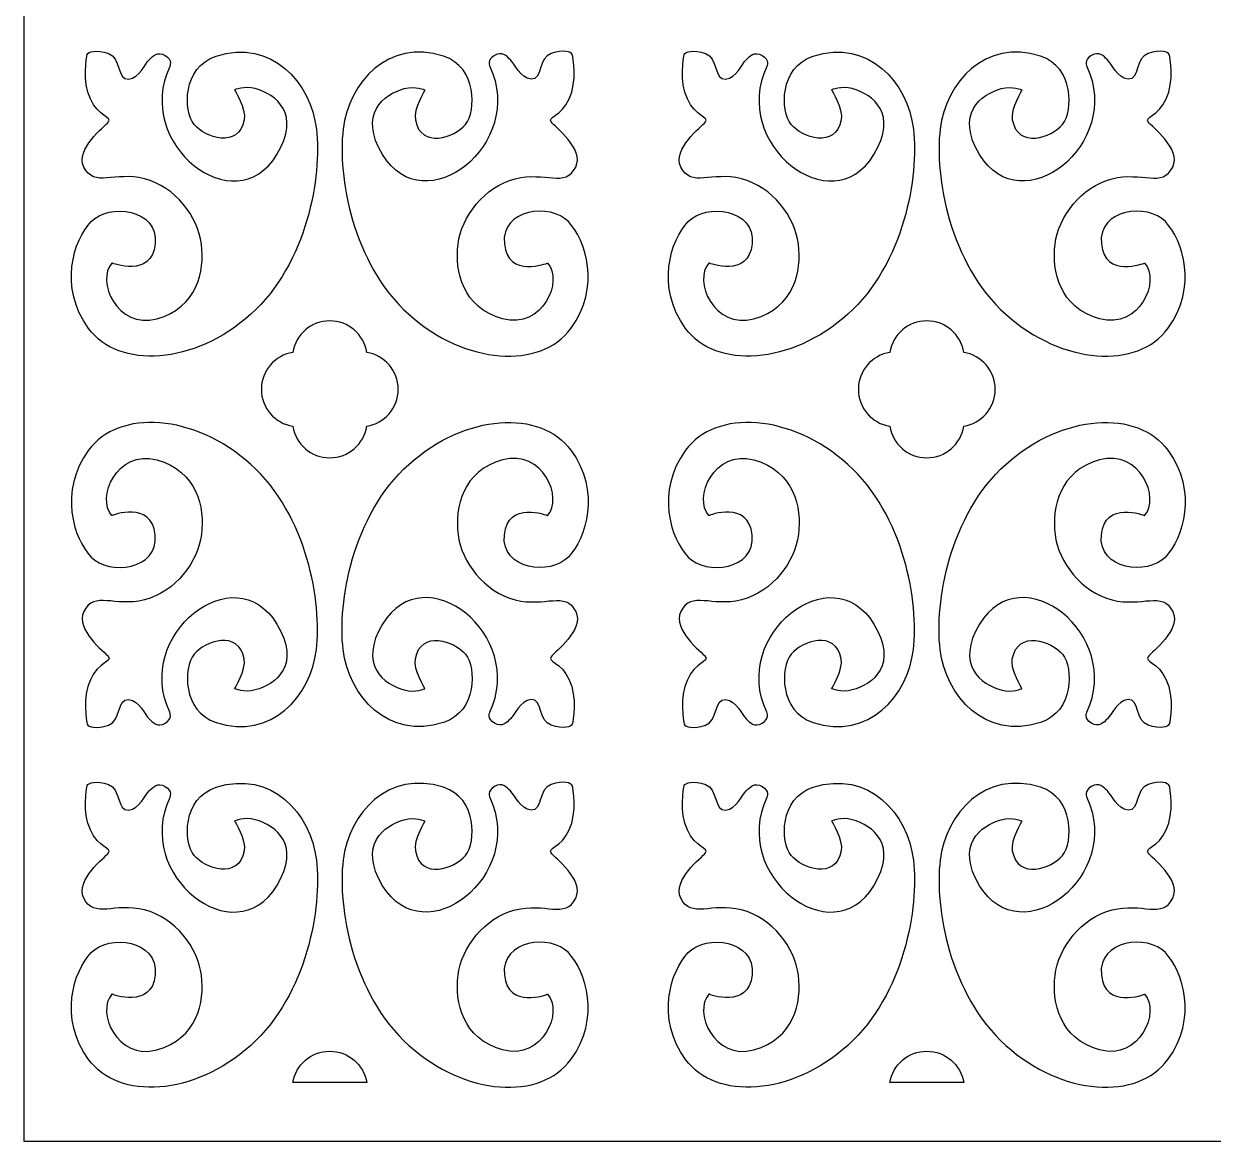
# Model space of a CAD drawing. Header units: centimetres. Extents: x -11.2 to -6.8, y -9 to 9.
# Drawn here: x -11.177 to -8.265, y -9 to -6.264 of the extents above; entities that cross this region are included whole.
import ezdxf

# ---------------------------------------------------------------- set-up
doc = ezdxf.new("R2010")
doc.units = ezdxf.units.CM
doc.header["$MEASUREMENT"] = 0
doc.layers.add('layer 1', color=7, linetype='Continuous')

msp = doc.modelspace()

# ---------------------------------------------------------------- linework, layer by layer
at = {"layer": 'layer 1', "color": 250, "lineweight": 30}
for points, knots in [([(-6.75346, 9.00075), (-6.75346, 9.00075), (-6.75346, -9.00021), (-6.75346, -9.00021), (-6.75346, -9.00021), (-6.75346, -9.00021), (-8.2152, -9.00021), (-8.2152, -9.00021), (-8.2152, -9.00021), (-8.2152, -9.00021), (-8.25354, -9.00021), (-8.25354, -9.00021), (-8.25354, -9.00021), (-8.25354, -9.00021), (-9.67695, -9.00021), (-9.67695, -9.00021), (-9.67695, -9.00021), (-9.67695, -9.00021), (-9.71529, -9.00021), (-9.71529, -9.00021), (-9.71529, -9.00021), (-9.71529, -9.00021), (-11.17704, -9.0002), (-11.17704, -9.0002), (-11.17704, -9.0002), (-11.17704, -9.0002), (-11.17702, 9.00077), (-11.17702, 9.00077), (-11.17702, 9.00077), (-11.17702, 9.00077), (-9.67695, 9.00077), (-9.67695, 9.00077), (-9.67695, 9.00077), (-9.67695, 9.00077), (-9.67695, 9.00075), (-9.67695, 9.00075), (-9.67695, 9.00075), (-9.67695, 9.00075), (-8.25354, 9.00075), (-8.25354, 9.00075), (-8.25354, 9.00075), (-8.25354, 9.00075), (-8.2152, 9.00075), (-8.2152, 9.00075), (-8.2152, 9.00075), (-8.2152, 9.00075), (-6.75346, 9.00075), (-6.75346, 9.00075)], [0, 0, 0, 0, 0.0769231, 0.0769231, 0.0769231, 0.0769231, 0.1538462, 0.1538462, 0.1538462, 0.1538462, 0.2307692, 0.2307692, 0.2307692, 0.2307692, 0.3076923, 0.3076923, 0.3076923, 0.3076923, 0.3846154, 0.3846154, 0.3846154, 0.3846154, 0.4615385, 0.4615385, 0.4615385, 0.4615385, 0.5384615, 0.5384615, 0.5384615, 0.5384615, 0.6153846, 0.6153846, 0.6153846, 0.6153846, 0.6923077, 0.6923077, 0.6923077, 0.6923077, 0.7692308, 0.7692308, 0.7692308, 0.7692308, 0.8461538, 0.8461538, 0.8461538, 0.8461538, 1, 1, 1, 1]), ([(-10.66092, -6.42637), (-10.66092, -6.42637), (-10.63785, -6.41571), (-10.61035, -6.42316), (-10.61035, -6.42316), (-10.55964, -6.4369), (-10.49685, -6.48524), (-10.55732, -6.58469), (-10.55732, -6.58469), (-10.66039, -6.7542), (-10.90895, -6.55827), (-10.81967, -6.36885), (-10.81967, -6.36885), (-10.81967, -6.36885), (-10.81194, -6.35256), (-10.83098, -6.34171), (-10.83098, -6.34171), (-10.85002, -6.33085), (-10.8606, -6.3437), (-10.87014, -6.35257), (-10.87014, -6.35257), (-10.87967, -6.36146), (-10.89341, -6.397), (-10.92096, -6.39998), (-10.92096, -6.39998), (-10.94847, -6.40295), (-10.93895, -6.34668), (-10.96963, -6.33675), (-10.96963, -6.33675), (-11.00034, -6.32691), (-11.01937, -6.33283), (-11.02148, -6.33974), (-11.02148, -6.33974), (-11.02364, -6.34668), (-11.03419, -6.40489), (-11.01406, -6.44834), (-11.01406, -6.44834), (-10.99397, -6.49181), (-10.96011, -6.49277), (-10.96965, -6.50463), (-10.96965, -6.50463), (-10.97915, -6.51651), (-11.05194, -6.57069), (-11.02997, -6.61526), (-11.02997, -6.61526), (-11.00456, -6.66672), (-10.95481, -6.6251), (-10.88178, -6.64388), (-10.88178, -6.64388), (-10.8054, -6.66349), (-10.75054, -6.73666), (-10.74209, -6.80382), (-10.74209, -6.80382), (-10.73362, -6.87098), (-10.75265, -6.95886), (-10.8511, -6.98654), (-10.8511, -6.98654), (-10.94952, -7.01414), (-11.00034, -6.89172), (-10.96115, -6.85026), (-10.96115, -6.85026), (-10.96115, -6.85026), (-10.86377, -6.88877), (-10.85531, -6.80286), (-10.85531, -6.80286), (-10.84687, -6.71693), (-10.96858, -6.70311), (-11.01196, -6.74853), (-11.01196, -6.74853), (-11.05535, -6.79397), (-11.09242, -6.90951), (-11.01834, -7.01019), (-11.01834, -7.01019), (-10.94425, -7.11095), (-10.76007, -7.10007), (-10.62146, -6.97566), (-10.62146, -6.97566), (-10.48279, -6.85122), (-10.44679, -6.63698), (-10.46055, -6.5224), (-10.46055, -6.5224), (-10.47432, -6.40786), (-10.5707, -6.30006), (-10.70611, -6.3437), (-10.70611, -6.3437), (-10.78907, -6.37046), (-10.78652, -6.47799), (-10.76007, -6.51055), (-10.76007, -6.51055), (-10.73362, -6.54314), (-10.65099, -6.57115), (-10.63729, -6.4997), (-10.63729, -6.4997), (-10.63201, -6.47207), (-10.66092, -6.42637), (-10.66092, -6.42637)], [0, 0, 0, 0, 0.04, 0.04, 0.04, 0.04, 0.08, 0.08, 0.08, 0.08, 0.12, 0.12, 0.12, 0.12, 0.16, 0.16, 0.16, 0.16, 0.2, 0.2, 0.2, 0.2, 0.24, 0.24, 0.24, 0.24, 0.28, 0.28, 0.28, 0.28, 0.32, 0.32, 0.32, 0.32, 0.36, 0.36, 0.36, 0.36, 0.4, 0.4, 0.4, 0.4, 0.44, 0.44, 0.44, 0.44, 0.48, 0.48, 0.48, 0.48, 0.52, 0.52, 0.52, 0.52, 0.56, 0.56, 0.56, 0.56, 0.6, 0.6, 0.6, 0.6, 0.64, 0.64, 0.64, 0.64, 0.68, 0.68, 0.68, 0.68, 0.72, 0.72, 0.72, 0.72, 0.76, 0.76, 0.76, 0.76, 0.8, 0.8, 0.8, 0.8, 0.84, 0.84, 0.84, 0.84, 0.88, 0.88, 0.88, 0.88, 0.92, 0.92, 0.92, 0.92, 1, 1, 1, 1]), ([(-10.19476, -6.42637), (-10.19476, -6.42637), (-10.2178, -6.41571), (-10.24532, -6.42316), (-10.24532, -6.42316), (-10.29602, -6.4369), (-10.35882, -6.48521), (-10.29834, -6.58469), (-10.29834, -6.58469), (-10.19526, -6.7542), (-9.94671, -6.55827), (-10.03601, -6.36885), (-10.03601, -6.36885), (-10.03601, -6.36885), (-10.04368, -6.35256), (-10.02465, -6.34171), (-10.02465, -6.34171), (-10.00561, -6.33085), (-9.995, -6.3437), (-9.98552, -6.35256), (-9.98552, -6.35256), (-9.97596, -6.36146), (-9.96222, -6.397), (-9.9347, -6.39998), (-9.9347, -6.39998), (-9.90717, -6.40295), (-9.91672, -6.34668), (-9.88603, -6.33675), (-9.88603, -6.33675), (-9.85531, -6.32691), (-9.8363, -6.33283), (-9.83416, -6.33974), (-9.83416, -6.33974), (-9.83206, -6.34668), (-9.82148, -6.40489), (-9.84157, -6.44834), (-9.84157, -6.44834), (-9.86167, -6.49181), (-9.89557, -6.49277), (-9.88603, -6.50463), (-9.88603, -6.50463), (-9.87648, -6.51651), (-9.80372, -6.57068), (-9.82569, -6.61526), (-9.82569, -6.61526), (-9.85108, -6.66672), (-9.90084, -6.6251), (-9.97385, -6.64388), (-9.97385, -6.64388), (-10.05022, -6.66349), (-10.10511, -6.73666), (-10.11358, -6.80382), (-10.11358, -6.80382), (-10.12202, -6.87098), (-10.10298, -6.95886), (-10.00453, -6.98652), (-10.00453, -6.98652), (-9.90614, -7.01414), (-9.85531, -6.89172), (-9.89447, -6.85026), (-9.89447, -6.85026), (-9.89447, -6.85026), (-9.99184, -6.88877), (-10.00033, -6.80286), (-10.00033, -6.80286), (-10.00879, -6.7169), (-9.88709, -6.70311), (-9.8437, -6.74853), (-9.8437, -6.74853), (-9.80029, -6.79397), (-9.76323, -6.90951), (-9.83734, -7.01019), (-9.83734, -7.01019), (-9.91142, -7.11095), (-10.09559, -7.10007), (-10.23424, -6.97566), (-10.23424, -6.97566), (-10.37287, -6.85122), (-10.40886, -6.63698), (-10.39511, -6.5224), (-10.39511, -6.5224), (-10.38133, -6.40786), (-10.28498, -6.30006), (-10.14957, -6.3437), (-10.14957, -6.3437), (-10.06655, -6.37046), (-10.06913, -6.47799), (-10.09559, -6.51055), (-10.09559, -6.51055), (-10.12203, -6.54314), (-10.20468, -6.57115), (-10.21834, -6.4997), (-10.21834, -6.4997), (-10.22366, -6.47207), (-10.19476, -6.42637), (-10.19476, -6.42637)], [0, 0, 0, 0, 0.04, 0.04, 0.04, 0.04, 0.08, 0.08, 0.08, 0.08, 0.12, 0.12, 0.12, 0.12, 0.16, 0.16, 0.16, 0.16, 0.2, 0.2, 0.2, 0.2, 0.24, 0.24, 0.24, 0.24, 0.28, 0.28, 0.28, 0.28, 0.32, 0.32, 0.32, 0.32, 0.36, 0.36, 0.36, 0.36, 0.4, 0.4, 0.4, 0.4, 0.44, 0.44, 0.44, 0.44, 0.48, 0.48, 0.48, 0.48, 0.52, 0.52, 0.52, 0.52, 0.56, 0.56, 0.56, 0.56, 0.6, 0.6, 0.6, 0.6, 0.64, 0.64, 0.64, 0.64, 0.68, 0.68, 0.68, 0.68, 0.72, 0.72, 0.72, 0.72, 0.76, 0.76, 0.76, 0.76, 0.8, 0.8, 0.8, 0.8, 0.84, 0.84, 0.84, 0.84, 0.88, 0.88, 0.88, 0.88, 0.92, 0.92, 0.92, 0.92, 1, 1, 1, 1]), ([(-9.19915, -6.42639), (-9.19915, -6.42639), (-9.1761, -6.4157), (-9.1486, -6.42316), (-9.1486, -6.42316), (-9.09788, -6.43691), (-9.0351, -6.48524), (-9.09556, -6.58468), (-9.09556, -6.58468), (-9.19864, -6.75419), (-9.4472, -6.55825), (-9.35791, -6.36885), (-9.35791, -6.36885), (-9.35791, -6.36885), (-9.35019, -6.35258), (-9.36924, -6.34171), (-9.36924, -6.34171), (-9.38829, -6.33085), (-9.39888, -6.34369), (-9.40841, -6.35258), (-9.40841, -6.35258), (-9.41793, -6.36146), (-9.43169, -6.39701), (-9.4592, -6.39997), (-9.4592, -6.39997), (-9.48673, -6.40293), (-9.4772, -6.34665), (-9.50789, -6.33678), (-9.50789, -6.33678), (-9.53859, -6.3269), (-9.55763, -6.33282), (-9.55975, -6.33974), (-9.55975, -6.33974), (-9.56187, -6.34665), (-9.57245, -6.40491), (-9.55234, -6.44836), (-9.55234, -6.44836), (-9.53224, -6.49181), (-9.49837, -6.49279), (-9.50789, -6.50464), (-9.50789, -6.50464), (-9.51742, -6.51649), (-9.5902, -6.57068), (-9.56822, -6.61524), (-9.56822, -6.61524), (-9.54282, -6.66672), (-9.49307, -6.62511), (-9.42005, -6.64387), (-9.42005, -6.64387), (-9.34367, -6.66349), (-9.28881, -6.73668), (-9.28034, -6.80383), (-9.28034, -6.80383), (-9.27187, -6.87098), (-9.29092, -6.95886), (-9.38935, -6.98651), (-9.38935, -6.98651), (-9.48778, -7.01416), (-9.53859, -6.89172), (-9.49942, -6.85024), (-9.49942, -6.85024), (-9.49942, -6.85024), (-9.40206, -6.88875), (-9.39359, -6.80284), (-9.39359, -6.80284), (-9.38512, -6.71694), (-9.50684, -6.70312), (-9.55023, -6.74854), (-9.55023, -6.74854), (-9.59362, -6.79396), (-9.63066, -6.90949), (-9.55658, -7.01021), (-9.55658, -7.01021), (-9.48249, -7.11093), (-9.29833, -7.10006), (-9.15968, -6.97565), (-9.15968, -6.97565), (-9.02103, -6.85123), (-8.98505, -6.63696), (-8.99881, -6.52242), (-8.99881, -6.52242), (-9.01257, -6.40788), (-9.10894, -6.30004), (-9.24435, -6.34369), (-9.24435, -6.34369), (-9.32735, -6.37044), (-9.32479, -6.47798), (-9.29833, -6.51057), (-9.29833, -6.51057), (-9.27187, -6.54315), (-9.18923, -6.57115), (-9.17556, -6.4997), (-9.17556, -6.4997), (-9.17027, -6.47205), (-9.19915, -6.42639), (-9.19915, -6.42639)], [0, 0, 0, 0, 0.04, 0.04, 0.04, 0.04, 0.08, 0.08, 0.08, 0.08, 0.12, 0.12, 0.12, 0.12, 0.16, 0.16, 0.16, 0.16, 0.2, 0.2, 0.2, 0.2, 0.24, 0.24, 0.24, 0.24, 0.28, 0.28, 0.28, 0.28, 0.32, 0.32, 0.32, 0.32, 0.36, 0.36, 0.36, 0.36, 0.4, 0.4, 0.4, 0.4, 0.44, 0.44, 0.44, 0.44, 0.48, 0.48, 0.48, 0.48, 0.52, 0.52, 0.52, 0.52, 0.56, 0.56, 0.56, 0.56, 0.6, 0.6, 0.6, 0.6, 0.64, 0.64, 0.64, 0.64, 0.68, 0.68, 0.68, 0.68, 0.72, 0.72, 0.72, 0.72, 0.76, 0.76, 0.76, 0.76, 0.8, 0.8, 0.8, 0.8, 0.84, 0.84, 0.84, 0.84, 0.88, 0.88, 0.88, 0.88, 0.92, 0.92, 0.92, 0.92, 1, 1, 1, 1]), ([(-8.73301, -6.42639), (-8.73301, -6.42639), (-8.75606, -6.4157), (-8.78357, -6.42316), (-8.78357, -6.42316), (-8.83429, -6.43691), (-8.89707, -6.48524), (-8.8366, -6.58468), (-8.8366, -6.58468), (-8.73353, -6.75419), (-8.48496, -6.55825), (-8.57425, -6.36885), (-8.57425, -6.36885), (-8.57425, -6.36885), (-8.58197, -6.35258), (-8.56292, -6.34171), (-8.56292, -6.34171), (-8.54387, -6.33085), (-8.53329, -6.34369), (-8.52376, -6.35258), (-8.52376, -6.35258), (-8.51423, -6.36146), (-8.50048, -6.39701), (-8.47295, -6.39997), (-8.47295, -6.39997), (-8.44544, -6.40293), (-8.45497, -6.34665), (-8.42427, -6.33678), (-8.42427, -6.33678), (-8.39358, -6.3269), (-8.37452, -6.33282), (-8.37241, -6.33974), (-8.37241, -6.33974), (-8.3703, -6.34665), (-8.35971, -6.40491), (-8.37982, -6.44836), (-8.37982, -6.44836), (-8.39993, -6.49181), (-8.4338, -6.49279), (-8.42427, -6.50464), (-8.42427, -6.50464), (-8.41474, -6.51649), (-8.34196, -6.57068), (-8.36394, -6.61524), (-8.36394, -6.61524), (-8.38935, -6.66672), (-8.43909, -6.62511), (-8.51212, -6.64387), (-8.51212, -6.64387), (-8.58849, -6.66349), (-8.64336, -6.73668), (-8.65183, -6.80383), (-8.65183, -6.80383), (-8.66029, -6.87098), (-8.64124, -6.95886), (-8.54281, -6.98651), (-8.54281, -6.98651), (-8.44438, -7.01416), (-8.39358, -6.89172), (-8.43273, -6.85024), (-8.43273, -6.85024), (-8.43273, -6.85024), (-8.53011, -6.88875), (-8.53858, -6.80284), (-8.53858, -6.80284), (-8.54704, -6.71694), (-8.42533, -6.70312), (-8.38194, -6.74854), (-8.38194, -6.74854), (-8.33854, -6.79396), (-8.3015, -6.90949), (-8.37559, -7.01021), (-8.37559, -7.01021), (-8.44967, -7.11093), (-8.63383, -7.10006), (-8.77248, -6.97565), (-8.77248, -6.97565), (-8.91113, -6.85123), (-8.94711, -6.63696), (-8.93336, -6.52242), (-8.93336, -6.52242), (-8.9196, -6.40788), (-8.82322, -6.30004), (-8.68781, -6.34369), (-8.68781, -6.34369), (-8.60482, -6.37044), (-8.60737, -6.47798), (-8.63383, -6.51057), (-8.63383, -6.51057), (-8.66029, -6.54315), (-8.74293, -6.57115), (-8.75661, -6.4997), (-8.75661, -6.4997), (-8.7619, -6.47205), (-8.73301, -6.42639), (-8.73301, -6.42639)], [0, 0, 0, 0, 0.04, 0.04, 0.04, 0.04, 0.08, 0.08, 0.08, 0.08, 0.12, 0.12, 0.12, 0.12, 0.16, 0.16, 0.16, 0.16, 0.2, 0.2, 0.2, 0.2, 0.24, 0.24, 0.24, 0.24, 0.28, 0.28, 0.28, 0.28, 0.32, 0.32, 0.32, 0.32, 0.36, 0.36, 0.36, 0.36, 0.4, 0.4, 0.4, 0.4, 0.44, 0.44, 0.44, 0.44, 0.48, 0.48, 0.48, 0.48, 0.52, 0.52, 0.52, 0.52, 0.56, 0.56, 0.56, 0.56, 0.6, 0.6, 0.6, 0.6, 0.64, 0.64, 0.64, 0.64, 0.68, 0.68, 0.68, 0.68, 0.72, 0.72, 0.72, 0.72, 0.76, 0.76, 0.76, 0.76, 0.8, 0.8, 0.8, 0.8, 0.84, 0.84, 0.84, 0.84, 0.88, 0.88, 0.88, 0.88, 0.92, 0.92, 0.92, 0.92, 1, 1, 1, 1]), ([(-10.26031, -7.15932), (-10.26031, -7.20495), (-10.29365, -7.24279), (-10.33729, -7.24984), (-10.33729, -7.24984), (-10.34435, -7.2935), (-10.3822, -7.32685), (-10.42783, -7.32685), (-10.42783, -7.32685), (-10.47345, -7.32685), (-10.51129, -7.2935), (-10.51833, -7.24983), (-10.51833, -7.24983), (-10.56198, -7.24279), (-10.59536, -7.20495), (-10.59536, -7.15932), (-10.59536, -7.15932), (-10.59536, -7.11369), (-10.56198, -7.07583), (-10.51833, -7.06879), (-10.51833, -7.06879), (-10.51129, -7.02515), (-10.47345, -6.99181), (-10.42783, -6.99179), (-10.42783, -6.99179), (-10.3822, -6.99179), (-10.34435, -7.02515), (-10.33729, -7.06879), (-10.33729, -7.06879), (-10.29365, -7.07585), (-10.26031, -7.11369), (-10.26031, -7.15932)], [0, 0, 0, 0, 0.1111111, 0.1111111, 0.1111111, 0.1111111, 0.2222222, 0.2222222, 0.2222222, 0.2222222, 0.3333333, 0.3333333, 0.3333333, 0.3333333, 0.4444444, 0.4444444, 0.4444444, 0.4444444, 0.5555556, 0.5555556, 0.5555556, 0.5555556, 0.6666667, 0.6666667, 0.6666667, 0.6666667, 0.7777778, 0.7777778, 0.7777778, 0.7777778, 1, 1, 1, 1]), ([(-8.79855, -7.15932), (-8.79855, -7.20495), (-8.83191, -7.24281), (-8.87557, -7.24983), (-8.87557, -7.24983), (-8.88259, -7.29349), (-8.92045, -7.32685), (-8.96608, -7.32685), (-8.96608, -7.32685), (-9.01172, -7.32685), (-9.04956, -7.29349), (-9.05659, -7.24983), (-9.05659, -7.24983), (-9.10025, -7.24281), (-9.13361, -7.20495), (-9.13361, -7.15932), (-9.13361, -7.15932), (-9.13361, -7.11369), (-9.10025, -7.07583), (-9.05659, -7.06881), (-9.05659, -7.06881), (-9.04956, -7.02515), (-9.01172, -6.99179), (-8.96608, -6.99179), (-8.96608, -6.99179), (-8.92045, -6.99179), (-8.88259, -7.02515), (-8.87557, -7.06881), (-8.87557, -7.06881), (-8.83191, -7.07583), (-8.79855, -7.11369), (-8.79855, -7.15932)], [0, 0, 0, 0, 0.1111111, 0.1111111, 0.1111111, 0.1111111, 0.2222222, 0.2222222, 0.2222222, 0.2222222, 0.3333333, 0.3333333, 0.3333333, 0.3333333, 0.4444444, 0.4444444, 0.4444444, 0.4444444, 0.5555556, 0.5555556, 0.5555556, 0.5555556, 0.6666667, 0.6666667, 0.6666667, 0.6666667, 0.7777778, 0.7777778, 0.7777778, 0.7777778, 1, 1, 1, 1]), ([(-10.66092, -7.89226), (-10.66092, -7.89226), (-10.63785, -7.90293), (-10.61035, -7.89547), (-10.61035, -7.89547), (-10.55964, -7.88172), (-10.49685, -7.83339), (-10.55732, -7.73398), (-10.55732, -7.73398), (-10.66037, -7.56445), (-10.90895, -7.76039), (-10.81967, -7.94979), (-10.81967, -7.94979), (-10.81967, -7.94979), (-10.81194, -7.96607), (-10.83098, -7.97693), (-10.83098, -7.97693), (-10.85002, -7.98778), (-10.86059, -7.97493), (-10.87015, -7.96607), (-10.87015, -7.96607), (-10.87967, -7.95717), (-10.89343, -7.92162), (-10.92096, -7.91866), (-10.92096, -7.91866), (-10.94847, -7.9157), (-10.93895, -7.97199), (-10.96963, -7.98185), (-10.96963, -7.98185), (-11.00034, -7.99178), (-11.01936, -7.98579), (-11.02148, -7.97889), (-11.02148, -7.97889), (-11.02364, -7.97199), (-11.03419, -7.91373), (-11.01406, -7.8703), (-11.01406, -7.8703), (-10.99397, -7.82682), (-10.96011, -7.82586), (-10.96965, -7.81401), (-10.96965, -7.81401), (-10.97915, -7.80215), (-11.05194, -7.74798), (-11.02997, -7.70341), (-11.02997, -7.70341), (-11.00456, -7.65191), (-10.95481, -7.69355), (-10.88178, -7.67477), (-10.88178, -7.67477), (-10.8054, -7.65515), (-10.75054, -7.58195), (-10.74209, -7.51481), (-10.74209, -7.51481), (-10.73362, -7.44766), (-10.75265, -7.35977), (-10.8511, -7.33213), (-10.8511, -7.33213), (-10.94952, -7.30451), (-11.00034, -7.42694), (-10.96115, -7.4684), (-10.96115, -7.4684), (-10.96115, -7.4684), (-10.86377, -7.42988), (-10.85531, -7.51579), (-10.85531, -7.51579), (-10.84687, -7.60172), (-10.96858, -7.61554), (-11.01196, -7.57011), (-11.01196, -7.57011), (-11.05537, -7.52468), (-11.09242, -7.40914), (-11.01834, -7.30843), (-11.01834, -7.30843), (-10.94425, -7.2077), (-10.76007, -7.21858), (-10.62146, -7.34301), (-10.62146, -7.34301), (-10.48279, -7.46742), (-10.44679, -7.68167), (-10.46054, -7.79625), (-10.46054, -7.79625), (-10.47432, -7.91077), (-10.5707, -8.01861), (-10.70611, -7.97493), (-10.70611, -7.97493), (-10.78907, -7.94819), (-10.78652, -7.84063), (-10.76007, -7.80809), (-10.76007, -7.80809), (-10.73362, -7.77549), (-10.65099, -7.7475), (-10.63729, -7.81894), (-10.63729, -7.81894), (-10.63201, -7.84657), (-10.66092, -7.89226), (-10.66092, -7.89226)], [0, 0, 0, 0, 0.04, 0.04, 0.04, 0.04, 0.08, 0.08, 0.08, 0.08, 0.12, 0.12, 0.12, 0.12, 0.16, 0.16, 0.16, 0.16, 0.2, 0.2, 0.2, 0.2, 0.24, 0.24, 0.24, 0.24, 0.28, 0.28, 0.28, 0.28, 0.32, 0.32, 0.32, 0.32, 0.36, 0.36, 0.36, 0.36, 0.4, 0.4, 0.4, 0.4, 0.44, 0.44, 0.44, 0.44, 0.48, 0.48, 0.48, 0.48, 0.52, 0.52, 0.52, 0.52, 0.56, 0.56, 0.56, 0.56, 0.6, 0.6, 0.6, 0.6, 0.64, 0.64, 0.64, 0.64, 0.68, 0.68, 0.68, 0.68, 0.72, 0.72, 0.72, 0.72, 0.76, 0.76, 0.76, 0.76, 0.8, 0.8, 0.8, 0.8, 0.84, 0.84, 0.84, 0.84, 0.88, 0.88, 0.88, 0.88, 0.92, 0.92, 0.92, 0.92, 1, 1, 1, 1]), ([(-10.19476, -7.89226), (-10.19476, -7.89226), (-10.2178, -7.90293), (-10.24532, -7.89547), (-10.24532, -7.89547), (-10.29602, -7.88172), (-10.35882, -7.83339), (-10.29834, -7.73398), (-10.29834, -7.73398), (-10.19526, -7.56445), (-9.94671, -7.76039), (-10.03601, -7.94979), (-10.03601, -7.94979), (-10.03601, -7.94979), (-10.04368, -7.96607), (-10.02465, -7.97693), (-10.02465, -7.97693), (-10.00561, -7.98778), (-9.995, -7.97493), (-9.98552, -7.96607), (-9.98552, -7.96607), (-9.97596, -7.95717), (-9.96222, -7.92162), (-9.9347, -7.91866), (-9.9347, -7.91866), (-9.90717, -7.91571), (-9.91672, -7.97199), (-9.88603, -7.98185), (-9.88603, -7.98185), (-9.85531, -7.99173), (-9.83627, -7.98579), (-9.83416, -7.97889), (-9.83416, -7.97889), (-9.83206, -7.97199), (-9.82148, -7.91373), (-9.84155, -7.8703), (-9.84155, -7.8703), (-9.86167, -7.82682), (-9.89557, -7.82586), (-9.88603, -7.81401), (-9.88603, -7.81401), (-9.87648, -7.80215), (-9.80372, -7.74796), (-9.82569, -7.70341), (-9.82569, -7.70341), (-9.85107, -7.65191), (-9.90084, -7.69355), (-9.97383, -7.67476), (-9.97383, -7.67476), (-10.05022, -7.65515), (-10.10511, -7.58195), (-10.11358, -7.51481), (-10.11358, -7.51481), (-10.12203, -7.44766), (-10.10298, -7.35977), (-10.00453, -7.33213), (-10.00453, -7.33213), (-9.90614, -7.30451), (-9.85531, -7.42694), (-9.89448, -7.4684), (-9.89448, -7.4684), (-9.89448, -7.4684), (-9.99184, -7.4299), (-10.00033, -7.51579), (-10.00033, -7.51579), (-10.00879, -7.60172), (-9.88709, -7.61556), (-9.8437, -7.57011), (-9.8437, -7.57011), (-9.80029, -7.52468), (-9.76322, -7.40914), (-9.83734, -7.30843), (-9.83734, -7.30843), (-9.91142, -7.2077), (-10.09559, -7.21858), (-10.23422, -7.34301), (-10.23422, -7.34301), (-10.37287, -7.46742), (-10.40886, -7.68167), (-10.39511, -7.79625), (-10.39511, -7.79625), (-10.38133, -7.91077), (-10.28498, -8.01861), (-10.14957, -7.97493), (-10.14957, -7.97493), (-10.06655, -7.94819), (-10.06913, -7.84064), (-10.09559, -7.80809), (-10.09559, -7.80809), (-10.12203, -7.77549), (-10.20468, -7.7475), (-10.21834, -7.81894), (-10.21834, -7.81894), (-10.22366, -7.8466), (-10.19476, -7.89226), (-10.19476, -7.89226)], [0, 0, 0, 0, 0.04, 0.04, 0.04, 0.04, 0.08, 0.08, 0.08, 0.08, 0.12, 0.12, 0.12, 0.12, 0.16, 0.16, 0.16, 0.16, 0.2, 0.2, 0.2, 0.2, 0.24, 0.24, 0.24, 0.24, 0.28, 0.28, 0.28, 0.28, 0.32, 0.32, 0.32, 0.32, 0.36, 0.36, 0.36, 0.36, 0.4, 0.4, 0.4, 0.4, 0.44, 0.44, 0.44, 0.44, 0.48, 0.48, 0.48, 0.48, 0.52, 0.52, 0.52, 0.52, 0.56, 0.56, 0.56, 0.56, 0.6, 0.6, 0.6, 0.6, 0.64, 0.64, 0.64, 0.64, 0.68, 0.68, 0.68, 0.68, 0.72, 0.72, 0.72, 0.72, 0.76, 0.76, 0.76, 0.76, 0.8, 0.8, 0.8, 0.8, 0.84, 0.84, 0.84, 0.84, 0.88, 0.88, 0.88, 0.88, 0.92, 0.92, 0.92, 0.92, 1, 1, 1, 1]), ([(-9.19915, -7.89226), (-9.19915, -7.89226), (-9.1761, -7.90295), (-9.1486, -7.89549), (-9.1486, -7.89549), (-9.09788, -7.88174), (-9.0351, -7.83341), (-9.09556, -7.73397), (-9.09556, -7.73397), (-9.19864, -7.56446), (-9.4472, -7.7604), (-9.35791, -7.94979), (-9.35791, -7.94979), (-9.35791, -7.94979), (-9.35019, -7.96606), (-9.36924, -7.97693), (-9.36924, -7.97693), (-9.38829, -7.98779), (-9.39888, -7.97496), (-9.40841, -7.96606), (-9.40841, -7.96606), (-9.41793, -7.95718), (-9.43169, -7.92163), (-9.4592, -7.91867), (-9.4592, -7.91867), (-9.48673, -7.91571), (-9.4772, -7.97199), (-9.50789, -7.98187), (-9.50789, -7.98187), (-9.53859, -7.99174), (-9.55763, -7.98581), (-9.55975, -7.97891), (-9.55975, -7.97891), (-9.56187, -7.97199), (-9.57245, -7.91373), (-9.55234, -7.87029), (-9.55234, -7.87029), (-9.53224, -7.82684), (-9.49837, -7.82585), (-9.50789, -7.814), (-9.50789, -7.814), (-9.51742, -7.80215), (-9.5902, -7.74796), (-9.56822, -7.70341), (-9.56822, -7.70341), (-9.54282, -7.65193), (-9.49307, -7.69353), (-9.42005, -7.67477), (-9.42005, -7.67477), (-9.34367, -7.65516), (-9.28881, -7.58196), (-9.28034, -7.51481), (-9.28034, -7.51481), (-9.27187, -7.44766), (-9.29092, -7.35979), (-9.38935, -7.33214), (-9.38935, -7.33214), (-9.48778, -7.30449), (-9.53859, -7.42693), (-9.49942, -7.4684), (-9.49942, -7.4684), (-9.49942, -7.4684), (-9.40206, -7.4299), (-9.39359, -7.5158), (-9.39359, -7.5158), (-9.38512, -7.60171), (-9.50684, -7.61553), (-9.55023, -7.57011), (-9.55023, -7.57011), (-9.59362, -7.52468), (-9.63066, -7.40916), (-9.55658, -7.30844), (-9.55658, -7.30844), (-9.48249, -7.20772), (-9.29833, -7.21859), (-9.15968, -7.343), (-9.15968, -7.343), (-9.02103, -7.46742), (-8.98505, -7.68169), (-8.99881, -7.79623), (-8.99881, -7.79623), (-9.01257, -7.91077), (-9.10894, -8.01861), (-9.24435, -7.97496), (-9.24435, -7.97496), (-9.32735, -7.9482), (-9.32479, -7.84066), (-9.29833, -7.80807), (-9.29833, -7.80807), (-9.27187, -7.77549), (-9.18923, -7.7475), (-9.17556, -7.81894), (-9.17556, -7.81894), (-9.17027, -7.84659), (-9.19915, -7.89226), (-9.19915, -7.89226)], [0, 0, 0, 0, 0.04, 0.04, 0.04, 0.04, 0.08, 0.08, 0.08, 0.08, 0.12, 0.12, 0.12, 0.12, 0.16, 0.16, 0.16, 0.16, 0.2, 0.2, 0.2, 0.2, 0.24, 0.24, 0.24, 0.24, 0.28, 0.28, 0.28, 0.28, 0.32, 0.32, 0.32, 0.32, 0.36, 0.36, 0.36, 0.36, 0.4, 0.4, 0.4, 0.4, 0.44, 0.44, 0.44, 0.44, 0.48, 0.48, 0.48, 0.48, 0.52, 0.52, 0.52, 0.52, 0.56, 0.56, 0.56, 0.56, 0.6, 0.6, 0.6, 0.6, 0.64, 0.64, 0.64, 0.64, 0.68, 0.68, 0.68, 0.68, 0.72, 0.72, 0.72, 0.72, 0.76, 0.76, 0.76, 0.76, 0.8, 0.8, 0.8, 0.8, 0.84, 0.84, 0.84, 0.84, 0.88, 0.88, 0.88, 0.88, 0.92, 0.92, 0.92, 0.92, 1, 1, 1, 1]), ([(-8.73301, -7.89226), (-8.73301, -7.89226), (-8.75606, -7.90295), (-8.78357, -7.89549), (-8.78357, -7.89549), (-8.83429, -7.88174), (-8.89707, -7.83341), (-8.8366, -7.73397), (-8.8366, -7.73397), (-8.73353, -7.56446), (-8.48496, -7.7604), (-8.57425, -7.94979), (-8.57425, -7.94979), (-8.57425, -7.94979), (-8.58197, -7.96606), (-8.56292, -7.97693), (-8.56292, -7.97693), (-8.54387, -7.98779), (-8.53329, -7.97496), (-8.52376, -7.96606), (-8.52376, -7.96606), (-8.51423, -7.95718), (-8.50048, -7.92163), (-8.47295, -7.91867), (-8.47295, -7.91867), (-8.44544, -7.91571), (-8.45497, -7.97199), (-8.42427, -7.98187), (-8.42427, -7.98187), (-8.39358, -7.99174), (-8.37452, -7.98581), (-8.37241, -7.97891), (-8.37241, -7.97891), (-8.3703, -7.97199), (-8.35971, -7.91373), (-8.37982, -7.87029), (-8.37982, -7.87029), (-8.39993, -7.82684), (-8.4338, -7.82585), (-8.42427, -7.814), (-8.42427, -7.814), (-8.41474, -7.80215), (-8.34196, -7.74796), (-8.36394, -7.70341), (-8.36394, -7.70341), (-8.38935, -7.65193), (-8.43909, -7.69353), (-8.51212, -7.67477), (-8.51212, -7.67477), (-8.58849, -7.65516), (-8.64336, -7.58196), (-8.65183, -7.51481), (-8.65183, -7.51481), (-8.66029, -7.44766), (-8.64124, -7.35979), (-8.54281, -7.33214), (-8.54281, -7.33214), (-8.44438, -7.30449), (-8.39358, -7.42693), (-8.43273, -7.4684), (-8.43273, -7.4684), (-8.43273, -7.4684), (-8.53011, -7.4299), (-8.53858, -7.5158), (-8.53858, -7.5158), (-8.54704, -7.60171), (-8.42533, -7.61553), (-8.38194, -7.57011), (-8.38194, -7.57011), (-8.33854, -7.52468), (-8.3015, -7.40916), (-8.37559, -7.30844), (-8.37559, -7.30844), (-8.44967, -7.20772), (-8.63383, -7.21859), (-8.77248, -7.343), (-8.77248, -7.343), (-8.91113, -7.46742), (-8.94711, -7.68169), (-8.93336, -7.79623), (-8.93336, -7.79623), (-8.9196, -7.91077), (-8.82322, -8.01861), (-8.68781, -7.97496), (-8.68781, -7.97496), (-8.60482, -7.9482), (-8.60737, -7.84066), (-8.63383, -7.80807), (-8.63383, -7.80807), (-8.66029, -7.77549), (-8.74293, -7.7475), (-8.75661, -7.81894), (-8.75661, -7.81894), (-8.7619, -7.84659), (-8.73301, -7.89226), (-8.73301, -7.89226)], [0, 0, 0, 0, 0.04, 0.04, 0.04, 0.04, 0.08, 0.08, 0.08, 0.08, 0.12, 0.12, 0.12, 0.12, 0.16, 0.16, 0.16, 0.16, 0.2, 0.2, 0.2, 0.2, 0.24, 0.24, 0.24, 0.24, 0.28, 0.28, 0.28, 0.28, 0.32, 0.32, 0.32, 0.32, 0.36, 0.36, 0.36, 0.36, 0.4, 0.4, 0.4, 0.4, 0.44, 0.44, 0.44, 0.44, 0.48, 0.48, 0.48, 0.48, 0.52, 0.52, 0.52, 0.52, 0.56, 0.56, 0.56, 0.56, 0.6, 0.6, 0.6, 0.6, 0.64, 0.64, 0.64, 0.64, 0.68, 0.68, 0.68, 0.68, 0.72, 0.72, 0.72, 0.72, 0.76, 0.76, 0.76, 0.76, 0.8, 0.8, 0.8, 0.8, 0.84, 0.84, 0.84, 0.84, 0.88, 0.88, 0.88, 0.88, 0.92, 0.92, 0.92, 0.92, 1, 1, 1, 1]), ([(-10.66092, -8.21627), (-10.66092, -8.21627), (-10.63785, -8.20558), (-10.61035, -8.21306), (-10.61035, -8.21306), (-10.55964, -8.22681), (-10.49685, -8.27514), (-10.55732, -8.37457), (-10.55732, -8.37457), (-10.66039, -8.5441), (-10.90895, -8.34815), (-10.81967, -8.15874), (-10.81967, -8.15874), (-10.81967, -8.15874), (-10.81194, -8.14246), (-10.83098, -8.13159), (-10.83098, -8.13159), (-10.85002, -8.12075), (-10.8606, -8.13359), (-10.87015, -8.14246), (-10.87015, -8.14246), (-10.87967, -8.15136), (-10.89341, -8.1869), (-10.92096, -8.18988), (-10.92096, -8.18988), (-10.94847, -8.19284), (-10.93896, -8.13656), (-10.96963, -8.12667), (-10.96963, -8.12667), (-11.00034, -8.11678), (-11.01936, -8.12271), (-11.02148, -8.12963), (-11.02148, -8.12963), (-11.02364, -8.13656), (-11.03419, -8.1948), (-11.01406, -8.23822), (-11.01406, -8.23822), (-10.99397, -8.28171), (-10.96011, -8.28266), (-10.96963, -8.29452), (-10.96963, -8.29452), (-10.97915, -8.30639), (-11.05194, -8.36057), (-11.02997, -8.40514), (-11.02997, -8.40514), (-11.00456, -8.45664), (-10.95481, -8.415), (-10.88178, -8.43378), (-10.88178, -8.43378), (-10.80543, -8.45339), (-10.75054, -8.52659), (-10.74209, -8.59372), (-10.74209, -8.59372), (-10.73362, -8.66086), (-10.75265, -8.74876), (-10.8511, -8.7764), (-10.8511, -8.7764), (-10.94952, -8.80406), (-11.00034, -8.68162), (-10.96115, -8.64015), (-10.96115, -8.64015), (-10.96115, -8.64015), (-10.86377, -8.67865), (-10.85531, -8.59275), (-10.85531, -8.59275), (-10.84687, -8.50681), (-10.96858, -8.49299), (-11.01196, -8.53843), (-11.01196, -8.53843), (-11.05537, -8.58386), (-11.09242, -8.69937), (-11.01834, -8.80008), (-11.01834, -8.80008), (-10.94425, -8.90083), (-10.76007, -8.88996), (-10.62146, -8.76553), (-10.62146, -8.76553), (-10.48279, -8.64111), (-10.44679, -8.42687), (-10.46055, -8.3123), (-10.46055, -8.3123), (-10.47432, -8.19776), (-10.5707, -8.08994), (-10.70611, -8.13359), (-10.70611, -8.13359), (-10.78907, -8.16035), (-10.78652, -8.26787), (-10.76007, -8.30047), (-10.76007, -8.30047), (-10.73362, -8.33303), (-10.65099, -8.36102), (-10.63729, -8.28959), (-10.63729, -8.28959), (-10.632, -8.26195), (-10.66092, -8.21627), (-10.66092, -8.21627)], [0, 0, 0, 0, 0.04, 0.04, 0.04, 0.04, 0.08, 0.08, 0.08, 0.08, 0.12, 0.12, 0.12, 0.12, 0.16, 0.16, 0.16, 0.16, 0.2, 0.2, 0.2, 0.2, 0.24, 0.24, 0.24, 0.24, 0.28, 0.28, 0.28, 0.28, 0.32, 0.32, 0.32, 0.32, 0.36, 0.36, 0.36, 0.36, 0.4, 0.4, 0.4, 0.4, 0.44, 0.44, 0.44, 0.44, 0.48, 0.48, 0.48, 0.48, 0.52, 0.52, 0.52, 0.52, 0.56, 0.56, 0.56, 0.56, 0.6, 0.6, 0.6, 0.6, 0.64, 0.64, 0.64, 0.64, 0.68, 0.68, 0.68, 0.68, 0.72, 0.72, 0.72, 0.72, 0.76, 0.76, 0.76, 0.76, 0.8, 0.8, 0.8, 0.8, 0.84, 0.84, 0.84, 0.84, 0.88, 0.88, 0.88, 0.88, 0.92, 0.92, 0.92, 0.92, 1, 1, 1, 1]), ([(-10.19476, -8.21627), (-10.19476, -8.21627), (-10.2178, -8.20558), (-10.24532, -8.21306), (-10.24532, -8.21306), (-10.29602, -8.22681), (-10.35882, -8.27514), (-10.29834, -8.37457), (-10.29834, -8.37457), (-10.19526, -8.5441), (-9.94671, -8.34815), (-10.03601, -8.15874), (-10.03601, -8.15874), (-10.03601, -8.15874), (-10.04368, -8.14246), (-10.02465, -8.13159), (-10.02465, -8.13159), (-10.00561, -8.12075), (-9.995, -8.13359), (-9.98552, -8.14246), (-9.98552, -8.14246), (-9.97597, -8.15136), (-9.96222, -8.18691), (-9.9347, -8.18988), (-9.9347, -8.18988), (-9.90717, -8.19282), (-9.91672, -8.13656), (-9.88603, -8.12667), (-9.88603, -8.12667), (-9.85531, -8.11682), (-9.83627, -8.12271), (-9.83416, -8.12964), (-9.83416, -8.12964), (-9.83206, -8.13656), (-9.82148, -8.1948), (-9.84157, -8.23822), (-9.84157, -8.23822), (-9.86167, -8.28171), (-9.89557, -8.28266), (-9.88603, -8.29452), (-9.88603, -8.29452), (-9.87648, -8.30639), (-9.80372, -8.36057), (-9.82569, -8.40514), (-9.82569, -8.40514), (-9.85107, -8.45664), (-9.90084, -8.415), (-9.97383, -8.43378), (-9.97383, -8.43378), (-10.05022, -8.45339), (-10.10511, -8.52659), (-10.11358, -8.59372), (-10.11358, -8.59372), (-10.12203, -8.66086), (-10.10298, -8.74876), (-10.00453, -8.7764), (-10.00453, -8.7764), (-9.90614, -8.80406), (-9.85531, -8.68162), (-9.89448, -8.64015), (-9.89448, -8.64015), (-9.89448, -8.64015), (-9.99184, -8.67862), (-10.00033, -8.59275), (-10.00033, -8.59275), (-10.00879, -8.50681), (-9.88709, -8.49299), (-9.8437, -8.53843), (-9.8437, -8.53843), (-9.80029, -8.58386), (-9.76322, -8.69937), (-9.83734, -8.80008), (-9.83734, -8.80008), (-9.91142, -8.90083), (-10.09559, -8.88996), (-10.23422, -8.76553), (-10.23422, -8.76553), (-10.37287, -8.64111), (-10.40886, -8.42687), (-10.39511, -8.3123), (-10.39511, -8.3123), (-10.38133, -8.19776), (-10.28498, -8.08994), (-10.14957, -8.13359), (-10.14957, -8.13359), (-10.06655, -8.16035), (-10.06913, -8.26787), (-10.09559, -8.30047), (-10.09559, -8.30047), (-10.12203, -8.33303), (-10.20467, -8.36103), (-10.21834, -8.28959), (-10.21834, -8.28959), (-10.22366, -8.26195), (-10.19476, -8.21627), (-10.19476, -8.21627)], [0, 0, 0, 0, 0.04, 0.04, 0.04, 0.04, 0.08, 0.08, 0.08, 0.08, 0.12, 0.12, 0.12, 0.12, 0.16, 0.16, 0.16, 0.16, 0.2, 0.2, 0.2, 0.2, 0.24, 0.24, 0.24, 0.24, 0.28, 0.28, 0.28, 0.28, 0.32, 0.32, 0.32, 0.32, 0.36, 0.36, 0.36, 0.36, 0.4, 0.4, 0.4, 0.4, 0.44, 0.44, 0.44, 0.44, 0.48, 0.48, 0.48, 0.48, 0.52, 0.52, 0.52, 0.52, 0.56, 0.56, 0.56, 0.56, 0.6, 0.6, 0.6, 0.6, 0.64, 0.64, 0.64, 0.64, 0.68, 0.68, 0.68, 0.68, 0.72, 0.72, 0.72, 0.72, 0.76, 0.76, 0.76, 0.76, 0.8, 0.8, 0.8, 0.8, 0.84, 0.84, 0.84, 0.84, 0.88, 0.88, 0.88, 0.88, 0.92, 0.92, 0.92, 0.92, 1, 1, 1, 1]), ([(-9.19915, -8.21628), (-9.19915, -8.21628), (-9.1761, -8.20559), (-9.1486, -8.21305), (-9.1486, -8.21305), (-9.09788, -8.2268), (-9.0351, -8.27513), (-9.09556, -8.37457), (-9.09556, -8.37457), (-9.19864, -8.54408), (-9.4472, -8.34813), (-9.35791, -8.15874), (-9.35791, -8.15874), (-9.35791, -8.15874), (-9.35019, -8.14247), (-9.36924, -8.1316), (-9.36924, -8.1316), (-9.38829, -8.12074), (-9.39888, -8.13358), (-9.40841, -8.14247), (-9.40841, -8.14247), (-9.41793, -8.15135), (-9.43169, -8.1869), (-9.4592, -8.18987), (-9.4592, -8.18987), (-9.48673, -8.19282), (-9.4772, -8.13655), (-9.50789, -8.12667), (-9.50789, -8.12667), (-9.53859, -8.11679), (-9.55763, -8.12272), (-9.55975, -8.12963), (-9.55975, -8.12963), (-9.56187, -8.13655), (-9.57245, -8.1948), (-9.55234, -8.23824), (-9.55234, -8.23824), (-9.53224, -8.28169), (-9.49837, -8.28268), (-9.50789, -8.29454), (-9.50789, -8.29454), (-9.51742, -8.30638), (-9.5902, -8.36058), (-9.56822, -8.40513), (-9.56822, -8.40513), (-9.54282, -8.4566), (-9.49307, -8.415), (-9.42005, -8.43376), (-9.42005, -8.43376), (-9.34367, -8.45338), (-9.28881, -8.52658), (-9.28034, -8.59372), (-9.28034, -8.59372), (-9.27187, -8.66087), (-9.29092, -8.74875), (-9.38935, -8.7764), (-9.38935, -8.7764), (-9.48778, -8.80404), (-9.53859, -8.68161), (-9.49942, -8.64013), (-9.49942, -8.64013), (-9.49942, -8.64013), (-9.40206, -8.67864), (-9.39359, -8.59273), (-9.39359, -8.59273), (-9.38512, -8.50683), (-9.50684, -8.49301), (-9.55023, -8.53843), (-9.55023, -8.53843), (-9.59362, -8.58385), (-9.63066, -8.69938), (-9.55658, -8.80009), (-9.55658, -8.80009), (-9.48249, -8.90081), (-9.29833, -8.88995), (-9.15968, -8.76554), (-9.15968, -8.76554), (-9.02103, -8.64112), (-8.98505, -8.42684), (-8.99881, -8.3123), (-8.99881, -8.3123), (-9.01257, -8.19776), (-9.10894, -8.08993), (-9.24435, -8.13358), (-9.24435, -8.13358), (-9.32735, -8.16033), (-9.32479, -8.26787), (-9.29833, -8.30046), (-9.29833, -8.30046), (-9.27187, -8.33304), (-9.18923, -8.36104), (-9.17556, -8.28959), (-9.17556, -8.28959), (-9.17027, -8.26195), (-9.19915, -8.21628), (-9.19915, -8.21628)], [0, 0, 0, 0, 0.04, 0.04, 0.04, 0.04, 0.08, 0.08, 0.08, 0.08, 0.12, 0.12, 0.12, 0.12, 0.16, 0.16, 0.16, 0.16, 0.2, 0.2, 0.2, 0.2, 0.24, 0.24, 0.24, 0.24, 0.28, 0.28, 0.28, 0.28, 0.32, 0.32, 0.32, 0.32, 0.36, 0.36, 0.36, 0.36, 0.4, 0.4, 0.4, 0.4, 0.44, 0.44, 0.44, 0.44, 0.48, 0.48, 0.48, 0.48, 0.52, 0.52, 0.52, 0.52, 0.56, 0.56, 0.56, 0.56, 0.6, 0.6, 0.6, 0.6, 0.64, 0.64, 0.64, 0.64, 0.68, 0.68, 0.68, 0.68, 0.72, 0.72, 0.72, 0.72, 0.76, 0.76, 0.76, 0.76, 0.8, 0.8, 0.8, 0.8, 0.84, 0.84, 0.84, 0.84, 0.88, 0.88, 0.88, 0.88, 0.92, 0.92, 0.92, 0.92, 1, 1, 1, 1]), ([(-8.73301, -8.21628), (-8.73301, -8.21628), (-8.75606, -8.20559), (-8.78357, -8.21305), (-8.78357, -8.21305), (-8.83429, -8.2268), (-8.89707, -8.27513), (-8.8366, -8.37457), (-8.8366, -8.37457), (-8.73353, -8.54408), (-8.48496, -8.34813), (-8.57425, -8.15874), (-8.57425, -8.15874), (-8.57425, -8.15874), (-8.58197, -8.14247), (-8.56292, -8.1316), (-8.56292, -8.1316), (-8.54387, -8.12074), (-8.53329, -8.13358), (-8.52376, -8.14247), (-8.52376, -8.14247), (-8.51423, -8.15135), (-8.50048, -8.1869), (-8.47295, -8.18987), (-8.47295, -8.18987), (-8.44544, -8.19282), (-8.45497, -8.13655), (-8.42427, -8.12667), (-8.42427, -8.12667), (-8.39358, -8.11679), (-8.37452, -8.12272), (-8.37241, -8.12963), (-8.37241, -8.12963), (-8.3703, -8.13655), (-8.35971, -8.1948), (-8.37982, -8.23824), (-8.37982, -8.23824), (-8.39993, -8.28169), (-8.4338, -8.28268), (-8.42427, -8.29454), (-8.42427, -8.29454), (-8.41474, -8.30638), (-8.34196, -8.36058), (-8.36394, -8.40513), (-8.36394, -8.40513), (-8.38935, -8.4566), (-8.43909, -8.415), (-8.51212, -8.43376), (-8.51212, -8.43376), (-8.58849, -8.45338), (-8.64336, -8.52658), (-8.65183, -8.59372), (-8.65183, -8.59372), (-8.66029, -8.66087), (-8.64124, -8.74875), (-8.54281, -8.7764), (-8.54281, -8.7764), (-8.44438, -8.80404), (-8.39358, -8.68161), (-8.43273, -8.64013), (-8.43273, -8.64013), (-8.43273, -8.64013), (-8.53011, -8.67864), (-8.53858, -8.59273), (-8.53858, -8.59273), (-8.54704, -8.50683), (-8.42533, -8.49301), (-8.38194, -8.53843), (-8.38194, -8.53843), (-8.33854, -8.58385), (-8.3015, -8.69938), (-8.37559, -8.80009), (-8.37559, -8.80009), (-8.44967, -8.90081), (-8.63383, -8.88995), (-8.77248, -8.76554), (-8.77248, -8.76554), (-8.91113, -8.64112), (-8.94711, -8.42684), (-8.93336, -8.3123), (-8.93336, -8.3123), (-8.9196, -8.19776), (-8.82322, -8.08993), (-8.68781, -8.13358), (-8.68781, -8.13358), (-8.60482, -8.16033), (-8.60737, -8.26787), (-8.63383, -8.30046), (-8.63383, -8.30046), (-8.66029, -8.33304), (-8.74293, -8.36104), (-8.75661, -8.28959), (-8.75661, -8.28959), (-8.7619, -8.26195), (-8.73301, -8.21628), (-8.73301, -8.21628)], [0, 0, 0, 0, 0.04, 0.04, 0.04, 0.04, 0.08, 0.08, 0.08, 0.08, 0.12, 0.12, 0.12, 0.12, 0.16, 0.16, 0.16, 0.16, 0.2, 0.2, 0.2, 0.2, 0.24, 0.24, 0.24, 0.24, 0.28, 0.28, 0.28, 0.28, 0.32, 0.32, 0.32, 0.32, 0.36, 0.36, 0.36, 0.36, 0.4, 0.4, 0.4, 0.4, 0.44, 0.44, 0.44, 0.44, 0.48, 0.48, 0.48, 0.48, 0.52, 0.52, 0.52, 0.52, 0.56, 0.56, 0.56, 0.56, 0.6, 0.6, 0.6, 0.6, 0.64, 0.64, 0.64, 0.64, 0.68, 0.68, 0.68, 0.68, 0.72, 0.72, 0.72, 0.72, 0.76, 0.76, 0.76, 0.76, 0.8, 0.8, 0.8, 0.8, 0.84, 0.84, 0.84, 0.84, 0.88, 0.88, 0.88, 0.88, 0.92, 0.92, 0.92, 0.92, 1, 1, 1, 1]), ([(-10.51833, -8.85685), (-10.51833, -8.85685), (-10.33729, -8.85685), (-10.33729, -8.85685), (-10.33729, -8.85685), (-10.34433, -8.81321), (-10.3822, -8.77983), (-10.42783, -8.77984), (-10.42783, -8.77984), (-10.47345, -8.77984), (-10.5113, -8.81321), (-10.51833, -8.85685)], [0, 0, 0, 0, 0.25, 0.25, 0.25, 0.25, 0.5, 0.5, 0.5, 0.5, 1, 1, 1, 1]), ([(-9.05659, -8.85686), (-9.05659, -8.85686), (-8.87557, -8.85686), (-8.87557, -8.85686), (-8.87557, -8.85686), (-8.88259, -8.81321), (-8.92045, -8.77984), (-8.96608, -8.77984), (-8.96608, -8.77984), (-9.01172, -8.77984), (-9.04956, -8.81321), (-9.05659, -8.85686)], [0, 0, 0, 0, 0.25, 0.25, 0.25, 0.25, 0.5, 0.5, 0.5, 0.5, 1, 1, 1, 1])]:
    msp.add_open_spline(points, degree=3, knots=knots, dxfattribs=at)

doc.saveas('drawing.dxf')
